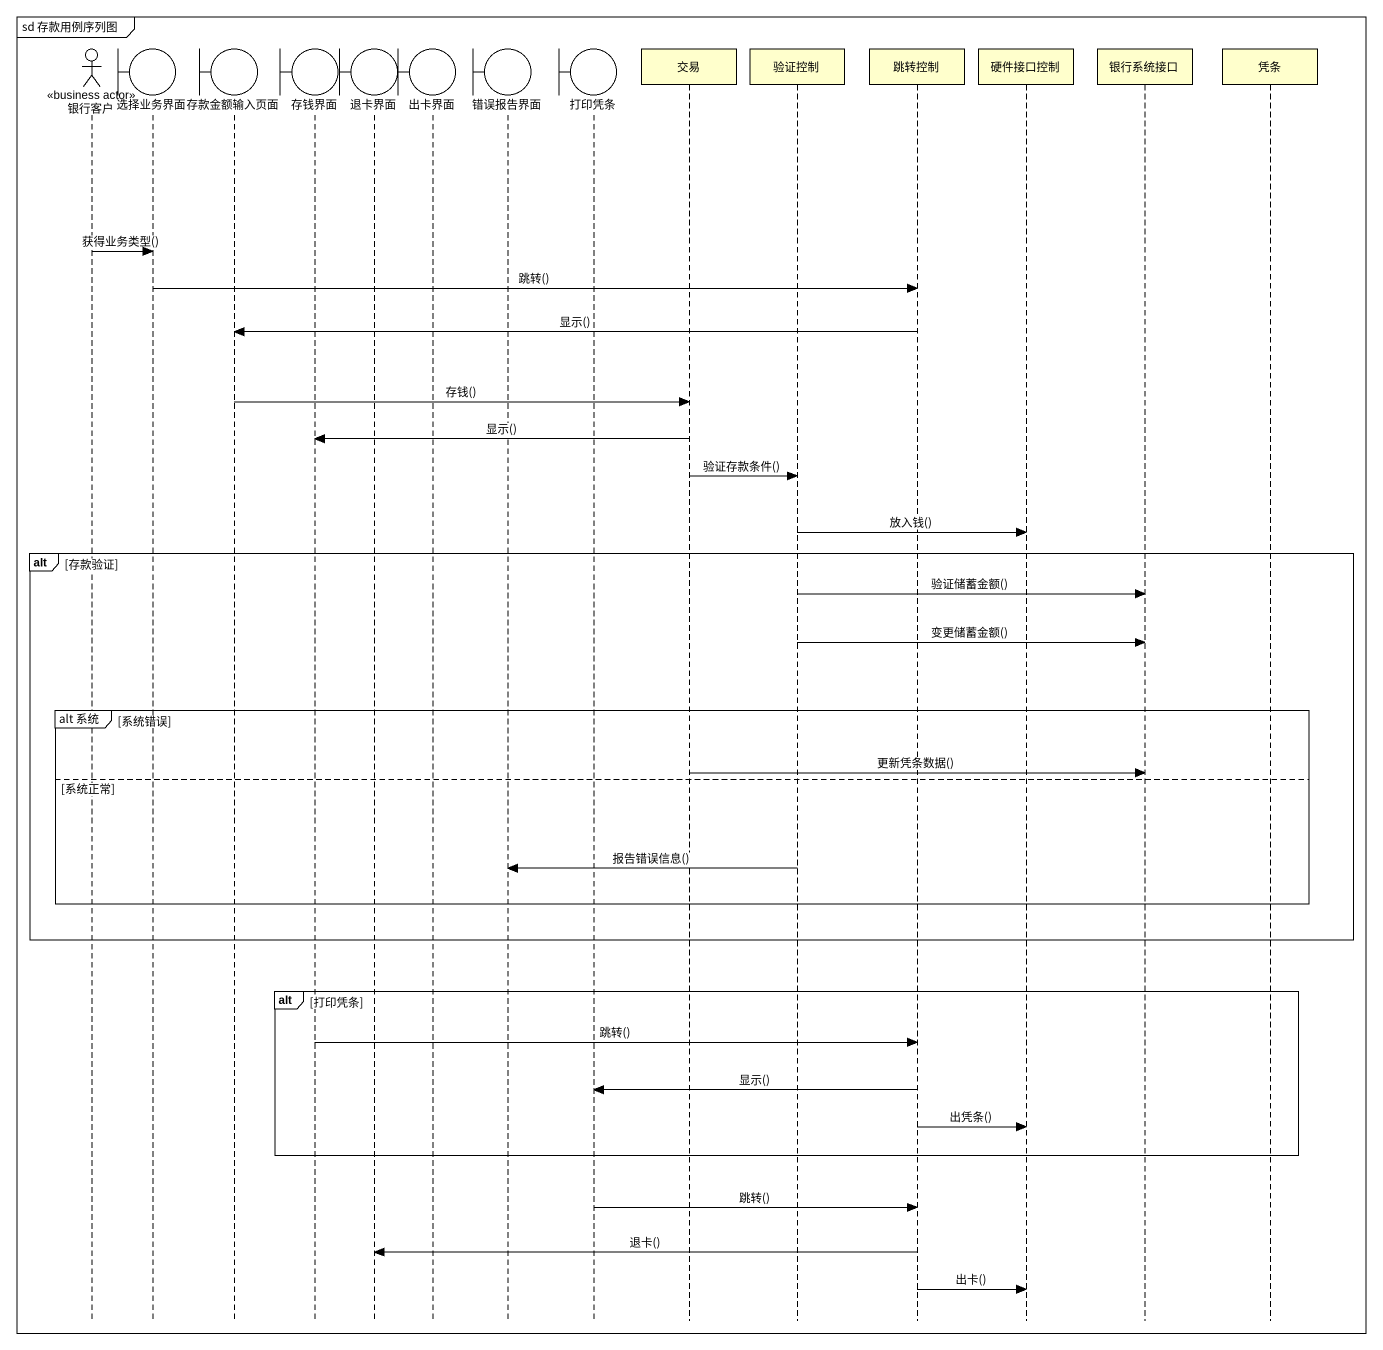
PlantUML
@startuml
mainframe sd 存款用例序列图
hide footbox
actor 银行客户 <<business actor>>
boundary 选择业务界面
boundary 存款金额输入页面
boundary 存钱界面
boundary 退卡界面
boundary 出卡界面
boundary 错误报告界面
boundary 打印凭条
participant 交易
participant 验证控制
participant 跳转控制
participant 硬件接口控制
participant 银行系统接口
participant 凭条

银行客户 -> 选择业务界面 : 获得业务类型()
选择业务界面 -> 跳转控制 : 跳转()
跳转控制 -> 存款金额输入页面 : 显示()
存款金额输入页面 -> 交易 : 存钱()
交易 -> 存钱界面 : 显示()
交易 -> 验证控制 : 验证存款条件()
验证控制 -> 硬件接口控制 : 放入钱()
alt 存款验证
  验证控制 -> 银行系统接口 : 验证储蓄金额()
  验证控制 -> 银行系统接口 : 变更储蓄金额()
  group alt 系统 [系统错误]
    交易 -> 银行系统接口 : 更新凭条数据()
  else 系统正常
    验证控制 -> 错误报告界面 : 报告错误信息()
  end
end
alt 打印凭条
  存钱界面 -> 跳转控制 : 跳转()
  跳转控制 -> 打印凭条 : 显示()
  跳转控制 -> 硬件接口控制 : 出凭条()
end
打印凭条 -> 跳转控制 : 跳转()
跳转控制 -> 退卡界面 : 退卡()
跳转控制 -> 硬件接口控制 : 出卡()
@enduml
